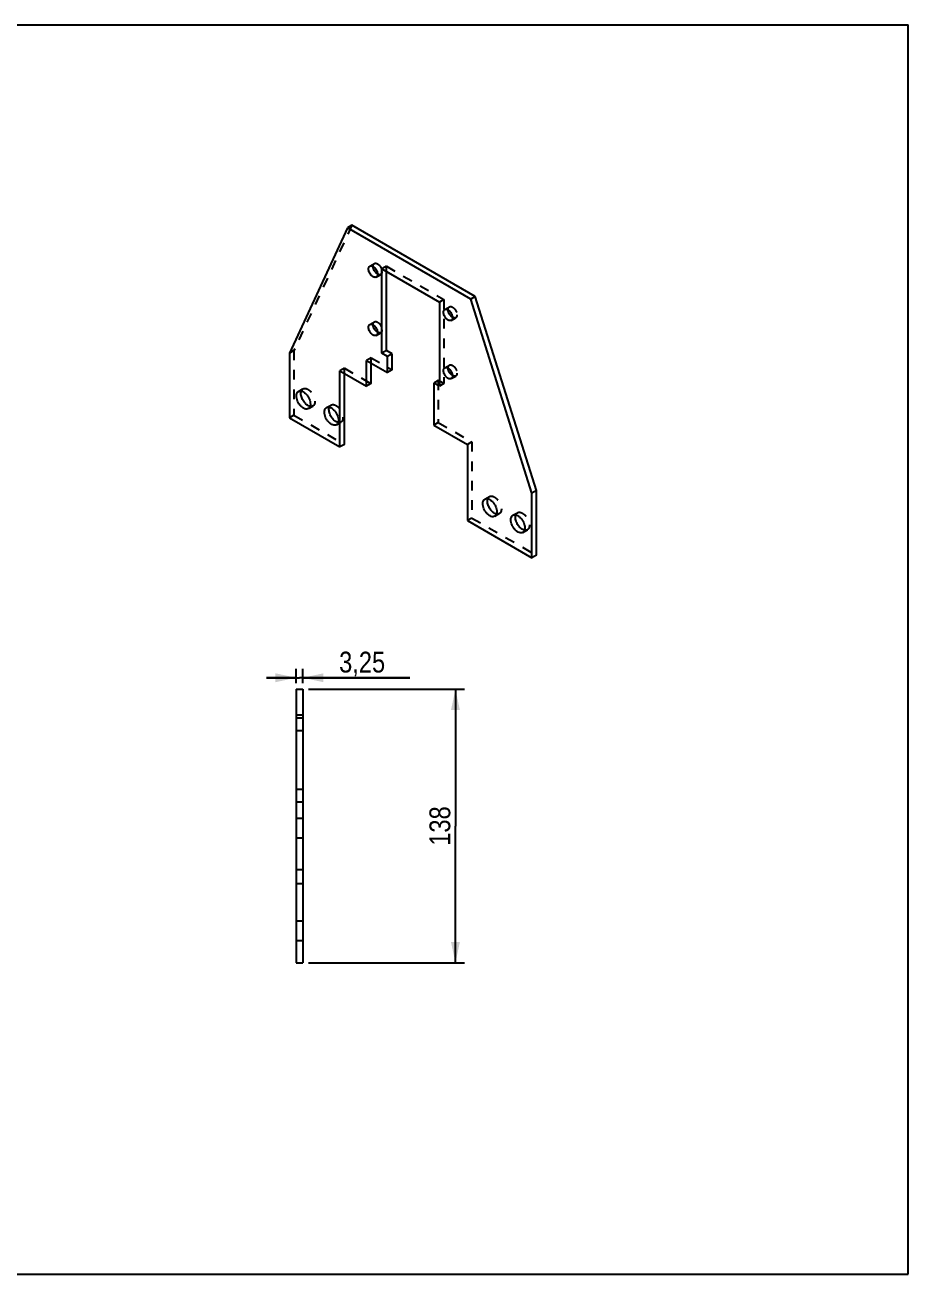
# Model space of a CAD drawing. Header units: millimetres. Extents: x 0 to 297, y 0 to 210.
# Drawn here: x 148.5 to 297, y 0 to 210 of the extents above; entities that cross this region are included whole.
import ezdxf

# ---------------------------------------------------------------- set-up
doc = ezdxf.new("R2010")
doc.units = ezdxf.units.MM
doc.header["$LTSCALE"] = 16.335
doc.linetypes.add('HIDDEN', pattern=[0.2, 0.1, -0.1])
doc.layers.get('0').update_dxf_attribs({"linetype": 'CONTINUOUS'})
doc.layers.add('02___PRT_ALL_AXES', color=7, linetype='CONTINUOUS')
doc.layers.add('DEFAULT_2', color=8, linetype='HIDDEN')
doc.styles.get("Standard").update_dxf_attribs({"font": 'txt', "width": 0.85})
doc.dimstyles.new('DIMSTYLE_2', dxfattribs={"dimtxt": 3.5, "dimasz": 3.5, "dimexe": 1.5, "dimexo": 1, "dimgap": 0.875, "dimtad": 1, "dimlfac": 3, "dimtxsty": 'STANDARD', "dimblk": '_FILLED', "dimblk1": '_FILLED', "dimblk2": '_FILLED', "dimcen": 0.09, "dimadec": 0, "dimazin": 0, "dimtp": 0.01, "dimtm": 0.01, "dimtfac": 1, "dimtofl": 0, "dimtmove": 0, "dimatfit": 3, "dimldrblk": '_FILLED', "dimfxl": 1, "dimtolj": 1, "dimarcsym": 0})

# ---------------------------------------------------------------- blocks, each defined once
blk = doc.blocks.new('_FILLED')
at = {"color": 0, "linetype": 'BYBLOCK'}
blk.add_solid([(0, 0), (-1, 0.214), (-1, -0.214)], dxfattribs=at)
blk = doc.blocks.new('*D27')
at = {"color": 2, "linetype": 'CONTINUOUS'}
for p, q in [((196.2, 98.32), (222.39, 98.32)), ((220.89, 98.32), (220.89, 75.32)), ((220.89, 52.32), (220.89, 75.32)), ((196.2, 52.32), (222.39, 52.32))]:
    blk.add_line(p, q, dxfattribs=at)
at = {"color": 2, "linetype": 'CONTINUOUS', "xscale": 3.5, "yscale": 3.5, "zscale": 3.5}
for p, rotation in [((220.89, 98.32), 90), ((220.89, 52.32), 270)]:
    blk.add_blockref('_FILLED', p, dxfattribs=dict(at, rotation=rotation))
at = {"color": 2, "linetype": 'CONTINUOUS', "insert": (216.52, 75.32), "char_height": 3.5, "width": 8.925, "attachment_point": 2, "rotation": 90, "line_spacing_factor": 0.9}
blk.add_mtext('138', dxfattribs=at)
blk = doc.blocks.new('*D28')
at = {"color": 2, "linetype": 'CONTINUOUS'}
for p, q in [((194.12, 99.32), (194.12, 101.75)), ((195.2, 99.32), (195.2, 101.75)), ((194.12, 100.25), (189.12, 100.25)), ((189.12, 100.25), (194.66, 100.25)), ((213.23, 100.25), (194.66, 100.25)), ((195.2, 100.25), (213.23, 100.25))]:
    blk.add_line(p, q, dxfattribs=at)
at = {"color": 2, "linetype": 'CONTINUOUS', "xscale": 3.5, "yscale": 3.5, "zscale": 3.5}
blk.add_blockref('_FILLED', (194.12, 100.25), dxfattribs=at)
at = {"color": 2, "linetype": 'CONTINUOUS', "xscale": 3.5, "yscale": 3.5, "zscale": 3.5, "rotation": 180}
blk.add_blockref('_FILLED', (195.2, 100.25), dxfattribs=at)
at = {"color": 2, "linetype": 'CONTINUOUS', "insert": (201.33, 104.63), "char_height": 3.5, "width": 11.9, "attachment_point": 1, "line_spacing_factor": 0.9}
blk.add_mtext('3,25', dxfattribs=at)

msp = doc.modelspace()

# ---------------------------------------------------------------- linework, layer by layer
at = {"color": 7, "linetype": 'CONTINUOUS'}
for p, q in [((0, 210), (297, 210)), ((297, 0), (297, 210)), ((202.715, 175.8755), (192.9645, 154.8324)), ((203.481, 176.3178), (202.715, 175.8755)), ((223.4568, 163.9004), (202.715, 175.8755)), ((224.2229, 164.3427), (203.481, 176.3178)), ((208.5209, 154.8326), (208.5209, 168.9853)), ((208.5209, 168.9853), (218.1847, 163.4061)), ((209.2869, 155.2749), (209.2869, 168.5431)), ((224.2229, 164.3427), (223.4568, 163.9004)), ((233.7411, 131.2905), (223.4568, 163.9004)), ((234.5072, 131.7328), (224.2229, 164.3427)), ((218.1847, 163.4061), (218.1847, 149.2534)), ((192.9645, 154.8324), (192.9645, 143.9457)), ((205.9282, 149.2532), (205.9282, 153.6078)), ((205.9282, 153.6078), (209.4637, 151.5666)), ((209.2869, 155.2749), (208.5209, 154.8326)), ((209.4637, 154.2883), (208.5209, 154.8326)), ((210.2297, 154.7306), (209.2869, 155.2749)), ((210.2297, 154.7306), (209.4637, 154.2883)), ((209.4637, 151.5666), (209.4637, 154.2883)), ((210.2297, 152.0089), (210.2297, 154.7306)), ((201.4498, 139.0468), (201.4498, 151.8387)), ((201.4498, 151.8387), (205.9282, 149.2532)), ((202.2158, 139.4891), (202.2158, 151.3964)), ((206.6942, 149.6954), (206.6942, 153.1656)), ((210.2297, 152.0089), (209.4637, 151.5666)), ((206.6942, 149.6954), (205.9282, 149.2532)), ((218.008, 150.2399), (217.2419, 149.7977)), ((217.2419, 149.7977), (217.2419, 142.7213)), ((218.1847, 149.2534), (217.2419, 149.7977)), ((218.1847, 150.1379), (218.008, 150.2399)), ((192.9645, 143.9457), (201.4498, 139.0468)), ((217.2419, 142.7213), (222.8988, 139.4554)), ((202.2158, 139.4891), (201.4498, 139.0468)), ((222.8988, 139.4554), (222.8988, 126.6635)), ((234.5072, 131.7328), (233.7411, 131.2905)), ((233.7411, 120.4038), (233.7411, 131.2905)), ((234.5072, 120.8461), (234.5072, 131.7328)), ((222.8988, 126.6635), (233.7411, 120.4038)), ((234.5072, 120.8461), (233.7411, 120.4038)), ((194.1203, 98.3244), (194.1203, 52.3244)), ((194.1203, 98.3244), (195.2037, 98.3244)), ((195.2037, 98.3244), (195.2037, 52.3244)), ((194.1203, 65.6578), (195.2037, 65.6578)), ((194.1203, 52.3244), (195.2037, 52.3244)), ((0, 0), (297, 0))]:
    msp.add_line(p, q, dxfattribs=at)
at = {"layer": '02___PRT_ALL_AXES', "color": 8, "linetype": 'HIDDEN'}
for p, q in [((206.495, 169.4514), (207.2611, 169.8937)), ((207.5534, 167.6183), (208.3194, 168.0606)), ((219.1051, 162.1711), (219.8712, 162.6134)), ((206.495, 159.6534), (207.2611, 160.0957)), ((220.1635, 160.3381), (220.9295, 160.7803)), ((207.5534, 157.8203), (208.3194, 158.2626)), ((219.1051, 152.3731), (219.8712, 152.8154)), ((220.1635, 150.54), (220.9295, 150.9823)), ((194.4882, 148.383), (195.2542, 148.8252)), ((196.1549, 145.4962), (196.9209, 145.9385)), ((199.2023, 145.6614), (199.9683, 146.1036)), ((200.8689, 142.7746), (201.6349, 143.2169)), ((225.8367, 130.2843), (226.6028, 130.7266)), ((227.5034, 127.3975), (228.2694, 127.8398)), ((230.5508, 127.5627), (231.3168, 128.005)), ((232.2174, 124.6759), (232.9835, 125.1182)), ((195.2037, 93.4394), (194.1203, 93.4394)), ((194.1203, 93.4393), (194.1203, 91.3229)), ((195.2037, 93.4393), (195.2037, 91.3229)), ((195.2037, 91.3228), (194.1203, 91.3228)), ((195.2037, 81.4394), (194.1203, 81.4394)), ((194.1203, 81.4393), (194.1203, 79.3229)), ((195.2037, 81.4393), (195.2037, 79.3229)), ((195.2037, 79.3228), (194.1203, 79.3228)), ((195.2037, 59.3244), (194.1203, 59.3244)), ((194.1203, 59.3244), (194.1203, 55.9911)), ((195.2037, 59.3244), (195.2037, 55.9911)), ((195.2037, 55.9911), (194.1203, 55.9911))]:
    msp.add_line(p, q, dxfattribs=at)
for centre, radius, start, end in [((208.0558, 169.4094), 1.0139, 180.008193, 181.679051), ((208.3042, 169.003), 1.0277, 238.59568, 239.662823), ((220.6659, 162.1291), 1.0139, 180.008193, 181.679051), ((208.0558, 159.6113), 1.0139, 180.008193, 181.679051), ((220.9143, 161.7227), 1.0277, 238.59568, 239.662823), ((208.3042, 159.205), 1.0277, 238.59568, 239.662823), ((220.6659, 152.331), 1.0139, 180.008193, 181.679051), ((220.9143, 151.9247), 1.0277, 238.59568, 239.662823)]:
    msp.add_arc(centre, radius, start, end, dxfattribs=at)
at = {"layer": '02___PRT_ALL_AXES', "color": 7, "linetype": 'CONTINUOUS'}
for centre in [(208.3566, 169.0865), (220.9667, 161.8062), (208.3566, 159.2884), (220.9667, 152.0081)]:
    msp.add_arc(centre, 1.1263, 233.312188, 238.533808, dxfattribs=at)
for points, knots in [([(206.2758, 168.9669), (206.2758, 169.0206), (206.284, 169.1225), (206.3253, 169.2627), (206.3948, 169.3764), (206.4601, 169.4313), (206.495, 169.4514)], [0, 0, 0, 0, 0.28963546, 0.54909792, 0.7822259, 1, 1, 1, 1]), ([(207.5533, 167.6184), (207.5005, 167.5878), (207.3677, 167.5537), (207.1539, 167.5965), (206.9355, 167.7158), (206.726, 167.9013), (206.5412, 168.138), (206.3956, 168.407), (206.3011, 168.6863), (206.2758, 168.8765), (206.2758, 168.9669)], [0, 0, 0, 0, 0.08693535, 0.18640706, 0.30379892, 0.43761456, 0.58211685, 0.72943424, 0.87117669, 1, 1, 1, 1]), ([(206.495, 169.4514), (206.5479, 169.482), (206.6807, 169.5161), (206.8945, 169.4733), (207.1129, 169.354), (207.3223, 169.1685), (207.5072, 168.9318), (207.6528, 168.6628), (207.7472, 168.3835), (207.7725, 168.1933), (207.7725, 168.1028)], [0, 0, 0, 0, 0.08693535, 0.18640706, 0.30379892, 0.43761456, 0.58211685, 0.72943424, 0.87117669, 1, 1, 1, 1]), ([(207.6837, 168.1833), (207.5925, 168.2511), (207.4225, 168.4177), (207.2234, 168.715), (207.0871, 169.0413), (207.0455, 169.2701), (207.0423, 169.3796)], [0, 0, 0, 0, 0.24443401, 0.5061294, 0.764503, 1, 1, 1, 1]), ([(207.7725, 168.1028), (207.7725, 168.0492), (207.7644, 167.9472), (207.7231, 167.8071), (207.6536, 167.6934), (207.5882, 167.6385), (207.5533, 167.6184)], [0, 0, 0, 0, 0.28963546, 0.54909792, 0.7822259, 1, 1, 1, 1]), ([(218.886, 161.6867), (218.886, 161.7403), (218.8941, 161.8422), (218.9354, 161.9824), (219.0049, 162.0961), (219.0703, 162.151), (219.1052, 162.1711)], [0, 0, 0, 0, 0.28963546, 0.54909792, 0.7822259, 1, 1, 1, 1]), ([(219.1052, 162.1711), (219.158, 162.2017), (219.2908, 162.2358), (219.5046, 162.193), (219.723, 162.0737), (219.9325, 161.8882), (220.1173, 161.6515), (220.2629, 161.3825), (220.3574, 161.1032), (220.3827, 160.913), (220.3827, 160.8225)], [0, 0, 0, 0, 0.08693535, 0.18640706, 0.30379892, 0.43761456, 0.58211685, 0.72943424, 0.87117669, 1, 1, 1, 1]), ([(220.2938, 160.903), (220.2026, 160.9708), (220.0326, 161.1374), (219.8335, 161.4347), (219.6972, 161.761), (219.6556, 161.9898), (219.6524, 162.0994)], [0, 0, 0, 0, 0.24443401, 0.5061294, 0.764503, 1, 1, 1, 1]), ([(206.2758, 159.1689), (206.2758, 159.2225), (206.284, 159.3245), (206.3253, 159.4646), (206.3948, 159.5784), (206.4601, 159.6332), (206.495, 159.6534)], [0, 0, 0, 0, 0.28963546, 0.54909792, 0.7822259, 1, 1, 1, 1]), ([(206.495, 159.6534), (206.5479, 159.6839), (206.6807, 159.718), (206.8945, 159.6752), (207.1129, 159.5559), (207.3223, 159.3705), (207.5072, 159.1338), (207.6528, 158.8647), (207.7472, 158.5855), (207.7725, 158.3953), (207.7725, 158.3048)], [0, 0, 0, 0, 0.08693535, 0.18640706, 0.30379892, 0.43761456, 0.58211685, 0.72943424, 0.87117669, 1, 1, 1, 1]), ([(220.1635, 160.3381), (220.1106, 160.3075), (219.9778, 160.2734), (219.764, 160.3162), (219.5456, 160.4355), (219.3362, 160.621), (219.1513, 160.8577), (219.0057, 161.1267), (218.9113, 161.406), (218.886, 161.5962), (218.886, 161.6867)], [0, 0, 0, 0, 0.08693535, 0.18640706, 0.30379892, 0.43761456, 0.58211685, 0.72943424, 0.87117669, 1, 1, 1, 1]), ([(220.3827, 160.8225), (220.3827, 160.7689), (220.3745, 160.6669), (220.3332, 160.5268), (220.2637, 160.4131), (220.1984, 160.3582), (220.1635, 160.3381)], [0, 0, 0, 0, 0.28963546, 0.54909792, 0.7822259, 1, 1, 1, 1]), ([(207.5533, 157.8203), (207.5005, 157.7898), (207.3677, 157.7557), (207.1539, 157.7985), (206.9355, 157.9178), (206.726, 158.1032), (206.5412, 158.3399), (206.3956, 158.609), (206.3011, 158.8883), (206.2758, 159.0785), (206.2758, 159.1689)], [0, 0, 0, 0, 0.08693535, 0.18640706, 0.30379892, 0.43761456, 0.58211685, 0.72943424, 0.87117669, 1, 1, 1, 1]), ([(207.6837, 158.3853), (207.5925, 158.4531), (207.4225, 158.6196), (207.2234, 158.9169), (207.0871, 159.2432), (207.0455, 159.4721), (207.0423, 159.5816)], [0, 0, 0, 0, 0.24443401, 0.5061294, 0.764503, 1, 1, 1, 1]), ([(207.7725, 158.3048), (207.7725, 158.2512), (207.7644, 158.1492), (207.7231, 158.0091), (207.6536, 157.8954), (207.5882, 157.8405), (207.5533, 157.8203)], [0, 0, 0, 0, 0.28963546, 0.54909792, 0.7822259, 1, 1, 1, 1]), ([(218.886, 151.8886), (218.886, 151.9422), (218.8941, 152.0442), (218.9354, 152.1843), (219.0049, 152.2981), (219.0703, 152.3529), (219.1052, 152.3731)], [0, 0, 0, 0, 0.28963546, 0.54909792, 0.7822259, 1, 1, 1, 1]), ([(220.1635, 150.54), (220.1106, 150.5095), (219.9778, 150.4754), (219.764, 150.5182), (219.5456, 150.6375), (219.3362, 150.8229), (219.1513, 151.0596), (219.0057, 151.3287), (218.9113, 151.608), (218.886, 151.7982), (218.886, 151.8886)], [0, 0, 0, 0, 0.08693535, 0.18640706, 0.30379892, 0.43761456, 0.58211685, 0.72943424, 0.87117669, 1, 1, 1, 1]), ([(219.1052, 152.3731), (219.158, 152.4036), (219.2908, 152.4378), (219.5046, 152.3949), (219.723, 152.2756), (219.9325, 152.0902), (220.1173, 151.8535), (220.2629, 151.5845), (220.3574, 151.3052), (220.3827, 151.115), (220.3827, 151.0245)], [0, 0, 0, 0, 0.08693535, 0.18640706, 0.30379892, 0.43761456, 0.58211685, 0.72943424, 0.87117669, 1, 1, 1, 1]), ([(220.2938, 151.105), (220.2026, 151.1728), (220.0326, 151.3394), (219.8335, 151.6366), (219.6972, 151.9629), (219.6556, 152.1918), (219.6524, 152.3013)], [0, 0, 0, 0, 0.24443401, 0.5061294, 0.764503, 1, 1, 1, 1]), ([(220.3827, 151.0245), (220.3827, 150.9709), (220.3745, 150.8689), (220.3332, 150.7288), (220.2637, 150.6151), (220.1984, 150.5602), (220.1635, 150.54)], [0, 0, 0, 0, 0.28963546, 0.54909792, 0.7822259, 1, 1, 1, 1]), ([(194.143, 147.62), (194.143, 147.7044), (194.1558, 147.865), (194.2208, 148.0857), (194.3304, 148.2647), (194.4332, 148.3512), (194.4882, 148.383)], [0, 0, 0, 0, 0.28970037, 0.54908476, 0.78221468, 1, 1, 1, 1]), ([(196.1549, 145.4962), (196.0716, 145.4481), (195.8624, 145.3944), (195.5258, 145.4618), (195.1818, 145.6497), (194.852, 145.9418), (194.5608, 146.3145), (194.3316, 146.7382), (194.1829, 147.178), (194.143, 147.4775), (194.143, 147.62)], [0, 0, 0, 0, 0.08693523, 0.18640796, 0.30380067, 0.43761605, 0.58211713, 0.7294357, 0.87117167, 1, 1, 1, 1]), ([(194.4882, 148.383), (194.5714, 148.431), (194.7806, 148.4848), (195.1173, 148.4173), (195.4612, 148.2295), (195.791, 147.9374), (196.0822, 147.5647), (196.3114, 147.141), (196.4602, 146.7012), (196.5, 146.4016), (196.5, 146.2592)], [0, 0, 0, 0, 0.08693523, 0.18640796, 0.30380067, 0.43761605, 0.58211713, 0.7294357, 0.87117167, 1, 1, 1, 1]), ([(194.909, 148.0623), (194.909, 148.0962), (194.9132, 148.2235), (194.9347, 148.3509), (194.9636, 148.4399)], [0, 0, 0, 0, 0.2659169, 1, 1, 1, 1]), ([(196.4418, 145.8794), (196.2431, 145.9218), (195.8359, 146.1493), (195.3573, 146.6782), (195.0131, 147.3379), (194.909, 147.8288), (194.909, 148.0623)], [0, 0, 0, 0, 0.21623352, 0.477553, 0.75163847, 1, 1, 1, 1]), ([(196.5, 146.2592), (196.5, 146.1747), (196.4872, 146.0141), (196.4222, 145.7935), (196.3127, 145.6144), (196.2098, 145.528), (196.1549, 145.4962)], [0, 0, 0, 0, 0.28970037, 0.54908476, 0.78221468, 1, 1, 1, 1]), ([(198.8571, 144.8984), (198.8571, 144.9828), (198.8699, 145.1434), (198.9349, 145.3641), (199.0444, 145.5431), (199.1473, 145.6296), (199.2023, 145.6614)], [0, 0, 0, 0, 0.28970037, 0.54908476, 0.78221468, 1, 1, 1, 1]), ([(199.2023, 145.6614), (199.2855, 145.7094), (199.4947, 145.7632), (199.8313, 145.6957), (200.1753, 145.5079), (200.5051, 145.2158), (200.7963, 144.8431), (201.0255, 144.4194), (201.1743, 143.9796), (201.2141, 143.68), (201.2141, 143.5376)], [0, 0, 0, 0, 0.08693523, 0.18640796, 0.30380067, 0.43761605, 0.58211713, 0.7294357, 0.87117167, 1, 1, 1, 1]), ([(199.6231, 145.3407), (199.6231, 145.3745), (199.6273, 145.5019), (199.6488, 145.6293), (199.6776, 145.7183)], [0, 0, 0, 0, 0.2659169, 1, 1, 1, 1]), ([(201.1559, 143.1578), (200.9571, 143.2002), (200.55, 143.4277), (200.0714, 143.9566), (199.7272, 144.6163), (199.6231, 145.1072), (199.6231, 145.3407)], [0, 0, 0, 0, 0.21623352, 0.477553, 0.75163847, 1, 1, 1, 1]), ([(200.8689, 142.7746), (200.7857, 142.7265), (200.5765, 142.6728), (200.2398, 142.7402), (199.8959, 142.9281), (199.5661, 143.2202), (199.2749, 143.5929), (199.0457, 144.0166), (198.8969, 144.4564), (198.8571, 144.7559), (198.8571, 144.8984)], [0, 0, 0, 0, 0.08693523, 0.18640796, 0.30380067, 0.43761605, 0.58211713, 0.7294357, 0.87117167, 1, 1, 1, 1]), ([(201.2141, 143.5376), (201.2141, 143.4531), (201.2013, 143.2925), (201.1363, 143.0719), (201.0268, 142.8928), (200.9239, 142.8064), (200.8689, 142.7746)], [0, 0, 0, 0, 0.28970037, 0.54908476, 0.78221468, 1, 1, 1, 1]), ([(225.4915, 129.5213), (225.4915, 129.6058), (225.5043, 129.7664), (225.5694, 129.987), (225.6789, 130.1661), (225.7817, 130.2525), (225.8367, 130.2843)], [0, 0, 0, 0, 0.28970037, 0.54908476, 0.78221468, 1, 1, 1, 1]), ([(225.8367, 130.2843), (225.92, 130.3324), (226.1291, 130.3861), (226.4658, 130.3187), (226.8098, 130.1308), (227.1396, 129.8387), (227.4307, 129.466), (227.66, 129.0423), (227.8087, 128.6025), (227.8486, 128.303), (227.8486, 128.1605)], [0, 0, 0, 0, 0.08693523, 0.18640796, 0.30380067, 0.43761605, 0.58211713, 0.7294357, 0.87117167, 1, 1, 1, 1]), ([(226.2576, 129.9636), (226.2576, 129.9975), (226.2617, 130.1248), (226.2832, 130.2522), (226.3121, 130.3412)], [0, 0, 0, 0, 0.2659169, 1, 1, 1, 1]), ([(227.5034, 127.3975), (227.4201, 127.3495), (227.211, 127.2957), (226.8743, 127.3632), (226.5303, 127.551), (226.2005, 127.8431), (225.9094, 128.2158), (225.6801, 128.6395), (225.5314, 129.0793), (225.4915, 129.3789), (225.4915, 129.5213)], [0, 0, 0, 0, 0.08693523, 0.18640796, 0.30380067, 0.43761605, 0.58211713, 0.7294357, 0.87117167, 1, 1, 1, 1]), ([(227.7904, 127.7808), (227.5916, 127.8231), (227.1845, 128.0507), (226.7059, 128.5795), (226.3616, 129.2392), (226.2576, 129.7301), (226.2576, 129.9636)], [0, 0, 0, 0, 0.21623352, 0.477553, 0.75163847, 1, 1, 1, 1]), ([(227.8486, 128.1605), (227.8486, 128.0761), (227.8358, 127.9155), (227.7707, 127.6948), (227.6612, 127.5158), (227.5584, 127.4293), (227.5034, 127.3975)], [0, 0, 0, 0, 0.28970037, 0.54908476, 0.78221468, 1, 1, 1, 1]), ([(230.2056, 126.7997), (230.2056, 126.8842), (230.2184, 127.0448), (230.2834, 127.2654), (230.3929, 127.4445), (230.4958, 127.5309), (230.5508, 127.5627)], [0, 0, 0, 0, 0.28970037, 0.54908476, 0.78221468, 1, 1, 1, 1]), ([(232.2174, 124.6759), (232.1342, 124.6279), (231.925, 124.5741), (231.5884, 124.6416), (231.2444, 124.8294), (230.9146, 125.1215), (230.6234, 125.4942), (230.3942, 125.9179), (230.2454, 126.3577), (230.2056, 126.6573), (230.2056, 126.7997)], [0, 0, 0, 0, 0.08693523, 0.18640796, 0.30380067, 0.43761605, 0.58211713, 0.7294357, 0.87117167, 1, 1, 1, 1]), ([(230.5508, 127.5627), (230.634, 127.6108), (230.8432, 127.6645), (231.1799, 127.5971), (231.5238, 127.4092), (231.8536, 127.1171), (232.1448, 126.7444), (232.374, 126.3207), (232.5228, 125.8809), (232.5626, 125.5814), (232.5626, 125.4389)], [0, 0, 0, 0, 0.08693523, 0.18640796, 0.30380067, 0.43761605, 0.58211713, 0.7294357, 0.87117167, 1, 1, 1, 1]), ([(230.9716, 127.242), (230.9716, 127.2759), (230.9758, 127.4032), (230.9973, 127.5306), (231.0262, 127.6196)], [0, 0, 0, 0, 0.2659169, 1, 1, 1, 1]), ([(232.5044, 125.0591), (232.3057, 125.1015), (231.8985, 125.3291), (231.4199, 125.8579), (231.0757, 126.5176), (230.9716, 127.0085), (230.9716, 127.242)], [0, 0, 0, 0, 0.21623352, 0.477553, 0.75163847, 1, 1, 1, 1]), ([(232.5626, 125.4389), (232.5626, 125.3545), (232.5498, 125.1939), (232.4848, 124.9732), (232.3753, 124.7942), (232.2724, 124.7077), (232.2174, 124.6759)], [0, 0, 0, 0, 0.28970037, 0.54908476, 0.78221468, 1, 1, 1, 1])]:
    msp.add_open_spline(points, degree=3, knots=knots, dxfattribs=at)
at = {"layer": '02___PRT_ALL_AXES', "color": 8, "linetype": 'HIDDEN'}
for points, knots in [([(207.0419, 169.4092), (207.0419, 169.4628), (207.05, 169.5648), (207.0913, 169.7049), (207.1608, 169.8187), (207.2262, 169.8735), (207.2611, 169.8937)], [0, 0, 0, 0, 0.28963546, 0.54909792, 0.7822259, 1, 1, 1, 1]), ([(207.2611, 169.8937), (207.3139, 169.9242), (207.4467, 169.9583), (207.6605, 169.9155), (207.8789, 169.7962), (208.0884, 169.6108), (208.2733, 169.3741), (208.4188, 169.105), (208.5133, 168.8258), (208.5386, 168.6356), (208.5386, 168.5451)], [0, 0, 0, 0, 0.08693535, 0.18640706, 0.30379892, 0.43761456, 0.58211685, 0.72943424, 0.87117669, 1, 1, 1, 1]), ([(208.3194, 168.0606), (208.2842, 168.0403), (208.2031, 168.011), (208.0685, 168.0082), (207.9251, 168.0436), (207.832, 168.0886), (207.7851, 168.116)], [0, 0, 0, 0, 0.2173999, 0.45041227, 0.70980997, 1, 1, 1, 1]), ([(208.5386, 168.5451), (208.5386, 168.4915), (208.5304, 168.3895), (208.4892, 168.2494), (208.4196, 168.1357), (208.3543, 168.0808), (208.3194, 168.0606)], [0, 0, 0, 0, 0.28963546, 0.54909792, 0.7822259, 1, 1, 1, 1]), ([(219.652, 162.1289), (219.652, 162.1825), (219.6601, 162.2845), (219.7014, 162.4246), (219.7709, 162.5384), (219.8363, 162.5932), (219.8712, 162.6134)], [0, 0, 0, 0, 0.28963546, 0.54909792, 0.7822259, 1, 1, 1, 1]), ([(219.8712, 162.6134), (219.924, 162.6439), (220.0569, 162.678), (220.2706, 162.6352), (220.4891, 162.5159), (220.6985, 162.3305), (220.8834, 162.0938), (221.0289, 161.8247), (221.1234, 161.5455), (221.1487, 161.3553), (221.1487, 161.2648)], [0, 0, 0, 0, 0.08693535, 0.18640706, 0.30379892, 0.43761456, 0.58211685, 0.72943424, 0.87117669, 1, 1, 1, 1]), ([(207.0419, 159.6112), (207.0419, 159.6648), (207.05, 159.7668), (207.0913, 159.9069), (207.1608, 160.0206), (207.2262, 160.0755), (207.2611, 160.0957)], [0, 0, 0, 0, 0.28963546, 0.54909792, 0.7822259, 1, 1, 1, 1]), ([(207.2611, 160.0957), (207.3139, 160.1262), (207.4467, 160.1603), (207.6605, 160.1175), (207.8789, 159.9982), (208.0884, 159.8127), (208.2733, 159.5761), (208.4188, 159.307), (208.5133, 159.0277), (208.5386, 158.8375), (208.5386, 158.7471)], [0, 0, 0, 0, 0.08693535, 0.18640706, 0.30379892, 0.43761456, 0.58211685, 0.72943424, 0.87117669, 1, 1, 1, 1]), ([(220.9295, 160.7803), (220.8943, 160.76), (220.8132, 160.7307), (220.6787, 160.7279), (220.5353, 160.7633), (220.4421, 160.8083), (220.3953, 160.8357)], [0, 0, 0, 0, 0.2173999, 0.45041227, 0.70980997, 1, 1, 1, 1]), ([(221.1487, 161.2648), (221.1487, 161.2112), (221.1405, 161.1092), (221.0993, 160.9691), (221.0297, 160.8554), (220.9644, 160.8005), (220.9295, 160.7803)], [0, 0, 0, 0, 0.28963546, 0.54909792, 0.7822259, 1, 1, 1, 1]), ([(208.3194, 158.2626), (208.2842, 158.2422), (208.2031, 158.213), (208.0685, 158.2101), (207.9251, 158.2455), (207.832, 158.2906), (207.7851, 158.318)], [0, 0, 0, 0, 0.2173999, 0.45041227, 0.70980997, 1, 1, 1, 1]), ([(208.5386, 158.7471), (208.5386, 158.6935), (208.5304, 158.5915), (208.4892, 158.4514), (208.4196, 158.3376), (208.3543, 158.2828), (208.3194, 158.2626)], [0, 0, 0, 0, 0.28963546, 0.54909792, 0.7822259, 1, 1, 1, 1]), ([(219.652, 152.3309), (219.652, 152.3845), (219.6601, 152.4865), (219.7014, 152.6266), (219.7709, 152.7403), (219.8363, 152.7952), (219.8712, 152.8154)], [0, 0, 0, 0, 0.28963546, 0.54909792, 0.7822259, 1, 1, 1, 1]), ([(219.8712, 152.8154), (219.924, 152.8459), (220.0569, 152.88), (220.2706, 152.8372), (220.4891, 152.7179), (220.6985, 152.5325), (220.8834, 152.2958), (221.0289, 152.0267), (221.1234, 151.7474), (221.1487, 151.5572), (221.1487, 151.4668)], [0, 0, 0, 0, 0.08693535, 0.18640706, 0.30379892, 0.43761456, 0.58211685, 0.72943424, 0.87117669, 1, 1, 1, 1]), ([(221.1487, 151.4668), (221.1487, 151.4132), (221.1405, 151.3112), (221.0993, 151.1711), (221.0297, 151.0573), (220.9644, 151.0025), (220.9295, 150.9823)], [0, 0, 0, 0, 0.28963546, 0.54909792, 0.7822259, 1, 1, 1, 1]), ([(220.9295, 150.9823), (220.8943, 150.962), (220.8132, 150.9327), (220.6787, 150.9298), (220.5353, 150.9652), (220.4421, 151.0103), (220.3953, 151.0377)], [0, 0, 0, 0, 0.2173999, 0.45041227, 0.70980997, 1, 1, 1, 1]), ([(194.9636, 148.4399), (194.99, 148.5215), (195.0621, 148.6723), (195.1868, 148.7863), (195.2542, 148.8252)], [0, 0, 0, 0, 0.52412908, 1, 1, 1, 1]), ([(195.2542, 148.8252), (195.3375, 148.8733), (195.5466, 148.927), (195.8833, 148.8596), (196.2273, 148.6717), (196.5571, 148.3797), (196.8482, 148.0069), (197.0775, 147.5832), (197.2262, 147.1434), (197.2661, 146.8439), (197.2661, 146.7015)], [0, 0, 0, 0, 0.08693523, 0.18640796, 0.30380067, 0.43761605, 0.58211713, 0.7294357, 0.87117167, 1, 1, 1, 1]), ([(196.9209, 145.9385), (196.8534, 145.8995), (196.6924, 145.8485), (196.5258, 145.8615), (196.4418, 145.8794)], [0, 0, 0, 0, 0.47583618, 1, 1, 1, 1]), ([(197.2661, 146.7015), (197.2661, 146.617), (197.2533, 146.4564), (197.1882, 146.2357), (197.0787, 146.0567), (196.9759, 145.9702), (196.9209, 145.9385)], [0, 0, 0, 0, 0.28970037, 0.54908476, 0.78221468, 1, 1, 1, 1]), ([(199.6776, 145.7183), (199.7041, 145.7999), (199.7761, 145.9507), (199.9008, 146.0647), (199.9683, 146.1036)], [0, 0, 0, 0, 0.52412908, 1, 1, 1, 1]), ([(199.9683, 146.1036), (200.0515, 146.1517), (200.2607, 146.2054), (200.5974, 146.138), (200.9413, 145.9501), (201.2711, 145.6581), (201.5623, 145.2853), (201.7915, 144.8616), (201.9403, 144.4218), (201.9801, 144.1223), (201.9801, 143.9798)], [0, 0, 0, 0, 0.08693523, 0.18640796, 0.30380067, 0.43761605, 0.58211713, 0.7294357, 0.87117167, 1, 1, 1, 1]), ([(201.6349, 143.2169), (201.5675, 143.1779), (201.4064, 143.1269), (201.2398, 143.1399), (201.1559, 143.1578)], [0, 0, 0, 0, 0.47583618, 1, 1, 1, 1]), ([(201.9801, 143.9798), (201.9801, 143.8954), (201.9673, 143.7348), (201.9023, 143.5141), (201.7928, 143.3351), (201.6899, 143.2486), (201.6349, 143.2169)], [0, 0, 0, 0, 0.28970037, 0.54908476, 0.78221468, 1, 1, 1, 1]), ([(226.3121, 130.3412), (226.3385, 130.4229), (226.4106, 130.5736), (226.5353, 130.6876), (226.6028, 130.7266)], [0, 0, 0, 0, 0.52412908, 1, 1, 1, 1]), ([(226.6028, 130.7266), (226.686, 130.7746), (226.8952, 130.8284), (227.2318, 130.7609), (227.5758, 130.5731), (227.9056, 130.281), (228.1968, 129.9083), (228.426, 129.4846), (228.5747, 129.0448), (228.6146, 128.7452), (228.6146, 128.6028)], [0, 0, 0, 0, 0.08693523, 0.18640796, 0.30380067, 0.43761605, 0.58211713, 0.7294357, 0.87117167, 1, 1, 1, 1]), ([(228.6146, 128.6028), (228.6146, 128.5183), (228.6018, 128.3577), (228.5368, 128.1371), (228.4273, 127.958), (228.3244, 127.8715), (228.2694, 127.8398)], [0, 0, 0, 0, 0.28970037, 0.54908476, 0.78221468, 1, 1, 1, 1]), ([(228.2694, 127.8398), (228.202, 127.8009), (228.0409, 127.7498), (227.8743, 127.7629), (227.7904, 127.7808)], [0, 0, 0, 0, 0.47583618, 1, 1, 1, 1]), ([(231.0262, 127.6196), (231.0526, 127.7013), (231.1247, 127.852), (231.2494, 127.966), (231.3168, 128.005)], [0, 0, 0, 0, 0.52412908, 1, 1, 1, 1]), ([(231.3168, 128.005), (231.4001, 128.053), (231.6092, 128.1068), (231.9459, 128.0393), (232.2899, 127.8514), (232.6197, 127.5594), (232.9108, 127.1867), (233.1401, 126.763), (233.2888, 126.3232), (233.3287, 126.0236), (233.3287, 125.8812)], [0, 0, 0, 0, 0.08693523, 0.18640796, 0.30380067, 0.43761605, 0.58211713, 0.7294357, 0.87117167, 1, 1, 1, 1]), ([(232.9835, 125.1182), (232.916, 125.0792), (232.7549, 125.0282), (232.5884, 125.0413), (232.5044, 125.0591)], [0, 0, 0, 0, 0.47583618, 1, 1, 1, 1]), ([(233.3287, 125.8812), (233.3287, 125.7967), (233.3159, 125.6361), (233.2508, 125.4155), (233.1413, 125.2364), (233.0385, 125.1499), (232.9835, 125.1182)], [0, 0, 0, 0, 0.28970037, 0.54908476, 0.78221468, 1, 1, 1, 1])]:
    msp.add_open_spline(points, degree=3, knots=knots, dxfattribs=at)
at = {"layer": 'DEFAULT_2', "color": 8, "linetype": 'HIDDEN'}
for p, q in [((203.481, 176.3178), (193.7305, 155.2747)), ((209.2869, 169.4276), (208.5209, 168.9853)), ((209.2869, 168.5431), (209.2869, 169.4276)), ((209.2869, 169.4276), (218.9508, 163.8483)), ((218.9508, 163.8483), (218.1847, 163.4061)), ((218.9508, 163.8483), (218.9508, 149.6956)), ((193.7305, 155.2747), (192.9645, 154.8324)), ((193.7305, 155.2747), (193.7305, 144.388)), ((206.6942, 154.0501), (205.9282, 153.6078)), ((206.6942, 153.1656), (206.6942, 154.0501)), ((206.6942, 154.0501), (210.2297, 152.0089)), ((202.2158, 152.281), (201.4498, 151.8387)), ((202.2158, 151.3964), (202.2158, 152.281)), ((202.2158, 152.281), (206.6942, 149.6954)), ((218.008, 150.2399), (218.008, 143.1636)), ((218.9508, 149.6956), (218.1847, 150.1379)), ((218.9508, 149.6956), (218.1847, 149.2534)), ((193.7305, 144.388), (192.9645, 143.9457)), ((193.7305, 144.388), (202.2158, 139.4891)), ((218.008, 143.1636), (217.2419, 142.7213)), ((218.008, 143.1636), (223.6648, 139.8977)), ((223.6648, 139.8977), (222.8988, 139.4554)), ((223.6648, 139.8977), (223.6648, 127.1058)), ((223.6648, 127.1058), (222.8988, 126.6635)), ((223.6648, 127.1058), (234.5072, 120.8461)), ((194.1203, 93.9911), (195.2037, 93.9911)), ((194.1203, 76.6578), (195.2037, 76.6578)), ((194.1203, 73.3244), (195.2037, 73.3244)), ((194.1203, 67.9911), (195.2037, 67.9911))]:
    msp.add_line(p, q, dxfattribs=at)

# ---------------------------------------------------------------- dimensions: what is measured, and where the dimension line sits
at = {"color": 2, "linetype": 'CONTINUOUS'}
dim = msp.add_linear_dim(base=(195.2037, 100.2524), p1=(194.1203, 102.7524), p2=(195.2037, 102.7524), dimstyle='DIMSTYLE_2', dxfattribs=at)
dim.commit()
dim.dimension.update_dxf_attribs({"geometry": '*D28', "text_midpoint": (207.3717, 100.2524), "dimtype": 160})
dim = msp.add_linear_dim(base=(220.8924, 52.3244), p1=(195.2037, 98.3244), p2=(195.2037, 52.3244), angle=270, dimstyle='DIMSTYLE_2', dxfattribs=at)
dim.commit()
dim.dimension.update_dxf_attribs({"geometry": '*D27', "text_midpoint": (220.8924, 75.7893), "dimtype": 160})

doc.saveas('drawing.dxf')
